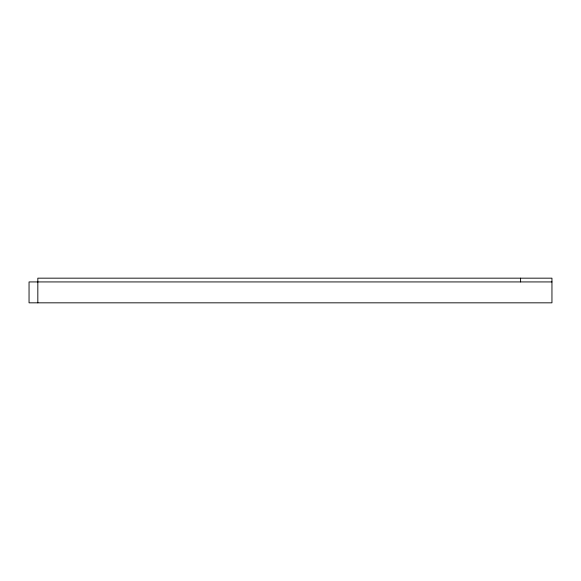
<?xml version="1.0" encoding="UTF-8"?>
<svg xmlns="http://www.w3.org/2000/svg" width="581" height="581" viewBox="0 0 581 581"><rect width="100%" height="100%" fill="white"/><g stroke="black" fill="none" stroke-linecap="round" stroke-linejoin="round"><path stroke-width="0.87" d="M551.95 281.93L29.05 281.93L29.05 302.832L551.95 302.832L551.95 278.168L37.83 278.168L37.83 302.832M520.598 278.168L520.598 281.93"/></g></svg>
